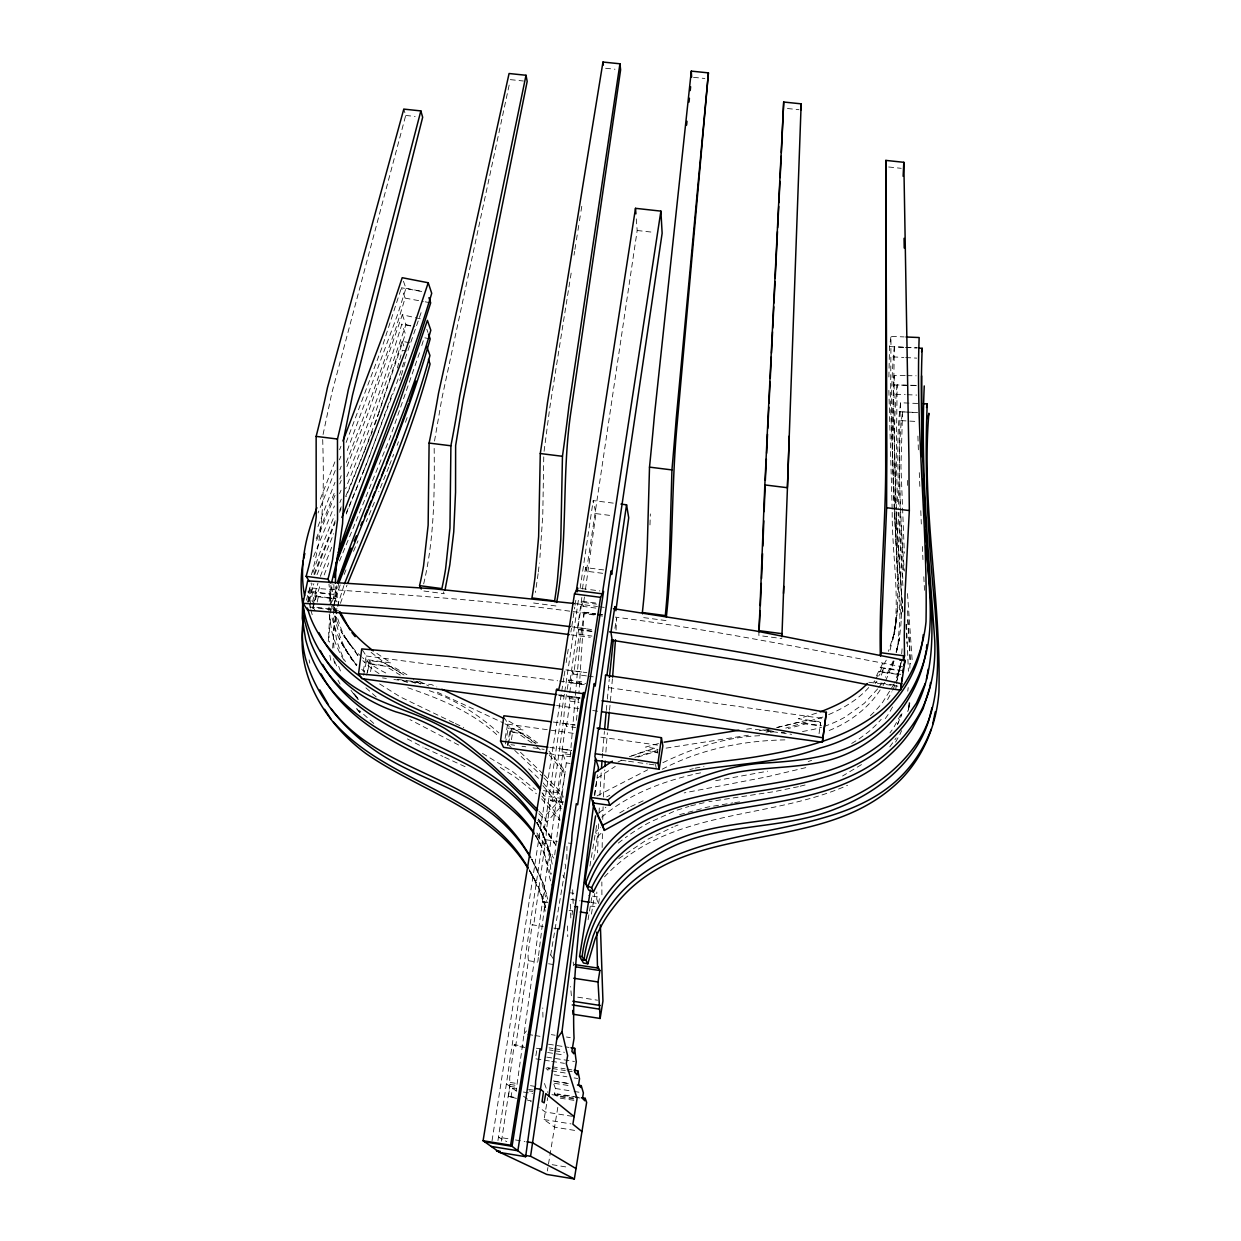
<?xml version="1.0" encoding="UTF-8"?>
<svg xmlns="http://www.w3.org/2000/svg" width="1241" height="1241" viewBox="0 0 1241 1241"><rect width="100%" height="100%" fill="white"/><g stroke="black" fill="none" stroke-linecap="round" stroke-linejoin="round"><path stroke-width="0.75" stroke-dasharray="5 3.75" d="M583.984 612.216L595.478 613.737M581.858 597.417L569.821 682.659L584.325 684.644M890.123 650.005L896.685 620.562L897.879 591.321L890.557 405.729L891.007 336.373L904.146 336.916M594.113 614.978A683.729 375.092 12.2 0 0 583.984 613.721L578.942 692.943M758.903 630.63L758.887 635.516L781.861 638.572M905.185 375.62L894.234 375.418C889.068 456.331 895.506 537.756 901.23 618.561M894.234 375.418L893.861 421.18L895.909 505.227M543.76 456.859L542.782 514.922L539.928 557.488M888.882 376.985L889.533 346.596L891.007 336.373M332.65 648.081L334.155 628.086L336.683 616.172M333.55 614.124L333.689 608.617M328.229 641.566L330.866 616.219M328.927 610.758L329.02 607.051M916.51 385.672L897.15 384.943L896.25 458.239L897.631 504.777M602.738 819.448L603.11 806.805M897.15 384.943C892.512 426.097 895.273 467.841 895.909 509.182M333.845 584.558L334.263 601.932M903.619 347.356L894.342 346.875C888.68 400.781 893.194 455.245 894.528 509.291M894.342 346.875L893.241 413.237L896.436 510.454M649.974 524.927L650.346 513.914M917.735 403.48L900.609 402.751C895.986 437.639 898.437 473.162 898.686 508.283M900.609 402.751C897.957 458.86 899.896 515.108 904.379 571.077M603.452 796.97L604.755 769.823M598.627 823.838L598.488 827.468A634.694 52.758 -82.9 0 0 597.604 852.769M599.077 812.979L599.31 807.55M917.595 412.648L902.533 411.841C897.941 443.797 899.849 476.373 900.051 508.577M902.533 411.841L900.95 466.647L904.348 553.238M616.063 630.04L616.529 618.049L614.621 630.381M909.87 668.232L909.886 648.671L907.497 609.579M599.884 795.388L601.264 771.561M334.387 605.422L336.544 585.783M307.861 601.761L309.94 584.914M570.208 756.358L580.199 639.332L583.984 613.721M602.226 757.848L602.583 753.287M901.68 653.774L902.098 648.36M602.692 751.767L604.414 731.476M897.817 607.051L894.745 631.653L888.432 651.354M612.433 678.765L610.432 700.793M577.298 711.496L578.647 696.434M606.306 710.395L607.19 700.932M607.361 699.04L609.238 679.385M576.476 720.276L577.127 713.249M572.054 914.912L572.427 911.096M609.533 710.224L610.076 704.562M329.811 615.055L328.679 633.391L329.501 642.186M538.33 571.915L539.385 562.995M776.54 727.676L805.952 720.416L820.611 722.433L820.208 725.923L805.626 723.922L788.237 728.529M909.25 702.422L907.698 711.326M897.957 644.808L899.958 617.661L894.59 511.214M896.297 651.975C908.505 606.322 895.428 558.745 896.514 512.393M537.865 961.325L538.33 957.478M538.563 955.554L545.14 901.757L542.457 901.773L516.132 1090.87M334.108 605.298L338.56 584.061M907.76 691.159L908.21 687.576M329.16 601.497L332.169 583.922M895.785 689.112L896.266 685.42M896.498 683.574L898.593 670.559L883.902 668.279L878.675 676.004M897.398 679.835L898.593 670.559M586.435 675.895L573.683 674.158L579.175 634.353L577.903 627.744L581.889 602.211L596.549 604.15M555.828 845.742A710.535 62.733 -82.1 0 1 566.284 762.905L561.987 751.86L565.632 723.689L566.532 726.295L575.638 727.567M569.759 692.618L572.659 670.776L585.473 672.513M538.113 573.699L535.429 592.453M566.532 726.295L570.007 701.149L569.278 696.263L580.261 697.768M595.851 608.09L583.115 606.399L584.418 596.921M585.473 589.351L595.944 513.619L593.198 500.588L613.581 503.163M819.06 733.679L820.611 722.433M516.442 1098.425L508.469 1096.299L509.896 1086.356L506.406 1083.843L517.745 1085.642M544.085 451.321L549.763 407.87L570.069 279.97M497.951 1140.572L564.453 693.735M564.748 691.811L578.694 598.115M580.105 588.544L593.198 500.588M501.519 1141.131L510.253 1082.447L509.725 1080.104A10.673 1.334 -80.8 0 1 509.694 1078.91A11.898 1.489 -80.8 0 1 509.787 1076.878L514.239 1044.736L523.485 1046.194M524.865 1047.482L515.682 1046.039L528.402 960.705L528.061 957.075A18.351 2.311 -81.3 0 1 528.092 954.841L528.108 954.236A13.139 1.66 -81.3 0 1 528.309 951.49L532.156 924.793L543.186 926.453M563.476 801.826L550.647 799.995L546.521 829.562A16.164 2.048 -81.7 0 0 546.288 832.54A18.227 2.311 -81.7 0 0 546.18 836.387L533.708 925.057L532.156 924.793M563.088 802.741L552.167 801.174L563.802 718.818A23.874 3.009 -82.1 0 1 564.19 712.706L564.5 709.542A33.507 4.219 -82.1 0 1 565.151 703.88L565.803 699.024A67.666 8.377 -82.1 0 1 566.439 694.572M602.676 573.326L586.435 571.201L637.191 230.5L636.199 217.563M492.056 1140.681L563.786 677.912M564.081 675.988L564.981 670.249M566.16 662.601L568.238 649.214M570.907 632.01L571.496 628.179M571.791 626.271L574.754 607.144M575.048 605.236L575.948 599.496M567.246 689.282L568.704 680.021L585.1 682.255M570.379 278.062L571.294 272.337M574.009 255.15L574.63 251.334M574.924 249.425L576.134 241.793M576.445 239.885L577.654 232.253M577.965 230.345L579.175 222.697M579.469 220.789L580.679 213.157M580.99 211.249L581.905 205.525M657.28 753.163L657.885 749.409L653.03 748.742L629.947 756.56M330.897 585.287L330.184 604.708M603.762 569.945L585.628 567.587L583.968 578.011A51.719 6.391 -82.5 0 0 583.41 581.858L582.696 587.272A27.612 3.459 -82.6 0 0 582.479 589.196M573.761 1098.968L557.193 1096.33L557.581 1093.926L579.671 1097.447M588.079 919.721L590.592 904.456M590.902 902.595L591.848 896.824M547.359 1170.977L547.917 1167.533M548.491 1164.089L557.845 1107.112M591.445 914.105L594.827 893.427M594.268 795.326L596.797 780.108M589.925 866.109L595.509 832.277M595.82 830.4L597.076 822.892M557.193 1096.33L554.51 1093.957L555.425 1088.481L553.858 1084.231M593.601 859.548L597.355 836.729L595.587 831.858L600.644 827.235M598.581 903.603L599.636 897.165L588.575 895.537M550.678 955.136L565.741 865.629L564.36 862.65M307.985 602.381L311.956 583.549M542.007 792.782L544.054 795.915L560.746 798.304L558.497 792.797L562.747 767.869L549.034 751.177M538.858 813.708L546.723 822.054L562.825 804.525L560.606 799.142L564.95 773.655L562.747 767.869M574.645 1130.396L554.541 1127.154L544.039 1119.553L547.746 1097.665M510.904 1097.54L512.517 1088.264L516.209 1088.853M536.732 1050.77L535.336 1058.759L542.612 1059.907M900.811 662.741L897.103 679.106M511.385 739.714L512.704 732.33L511.168 728.917L515.946 729.584L535.135 743.25M893.039 639.472L896.421 617.522L894.032 634.896C899.989 593.803 891.798 552.276 892.217 510.982M505.103 738.426L507.662 724.17L505.382 719.128M505.366 743.933L508.236 727.893L523.454 730.018L507.662 720.385M507.321 745.624L509.849 731.461L508.236 727.893M508.515 743.762L511.168 728.917M899.198 671.831L901.804 659.855M434.505 441.051L441.92 398.283L509.927 81.534M900.842 663.47L896.576 680.921M363.613 675.275L366.716 659.607L390.962 662.927L376.209 652.968M366.684 675.104L369.57 660.6L383.562 662.508L403.108 674.235M367.507 672.219L369.229 663.563L366.716 659.607M370.532 671.598L371.959 664.385L369.57 660.6M363.225 671.055L366.219 655.977L361.751 648.903M909.839 703.026L908.195 710.674L909.715 703.492M336.885 608.23L333.271 630.614L333.953 648.779M330.013 613.302L331.425 606.415M876.503 675.756L884.244 660.429M313.027 605.034L315.602 592.593L329.253 594.113L332.759 601.606M313.166 607.857L314.221 602.769M314.562 601.063L315.617 595.975L312.794 591.647L333.115 594.361L336.621 601.807M317.2 602.071L318.301 596.766L315.602 592.593M309.645 601.016L312.344 588.079L310.467 585.194M309.971 605.282L312.794 591.647M881.312 675.166L883.902 668.279M899.57 637.672L896.39 652.068L899.198 639.58M894.621 632.181L894.916 630.831M896.374 652.239L898.298 643.552M423.677 583.875C434.319 538.935 434.676 492.429 434.148 446.512M323.063 434.521L331.921 392.652L405.714 115.444L403.79 109.099M896.297 651.556L899.027 640.387M306.403 600.256L311.181 582.913M312.344 602.102L317.944 583.161M907.993 711.093L908.707 708.425M308.202 601.792L313.833 583.704M312.794 608.679L314.283 603.359M401.386 375.309L405.9 359.409M337.397 606.399L343.912 585.519M397.322 368.05L402.379 350.241L409.887 351.653M332.479 601.249L337.319 584.945M900.857 664.866L894.885 682.209M311.382 574.707C324.522 530.496 323.994 483.897 322.66 438.259M409.623 342.78L402.053 341.259L378.862 412.431M421.071 312.701L393.847 391.303M400.859 289.525L381.918 347.759L345.665 443.72M421.692 291.495L401.401 287.757L405.124 298.119L395.972 327.826L371.788 395.77L345.991 463.265M399.788 380.599L400.89 377.062M419.536 352.77L390.015 437.701L355.609 522.275M421.785 345.525L424.019 338.297M410.74 325.98L401.82 324.165C386.06 376.364 367.414 427.695 346.223 477.925M896.08 652.208L897.196 648.671M885.609 680.89L893.954 660.957M312.949 572.427L323.808 541.433L334.775 514.875M403.449 281.226L405.947 288.284L397.756 314.113L346.782 451.786M892.31 666.2L894.342 659.917M420.234 318.766L402.317 314.749L367.6 414.401L346.286 468.183M402.317 314.749L405.962 324.646L371.664 423.383L345.587 488.768M314.609 574.661L335.179 522.694M897.646 724.061L901.711 714.258M315.261 599.822L320.83 583.503M317.96 526.525L334.977 482.315M391.877 394.7L368.298 459.62L349.186 506.018M900.671 717.376L901.959 713.715M340.174 584.883L332.324 609.347L331.595 606.151M340.406 603.359L346.984 585.147M405.466 422.297L407.343 417.038M316.191 538.734L334.93 491.405M374.953 424.375L405.435 333.86L401.82 324.165M313.911 574.211L335.21 520.77M320.349 576.351L332.278 545.714M364.963 449.49L378.241 414.199M316.579 540.409L335.396 494.368M364.73 468.245L393.164 393.102M339.491 561.041L354.848 524.028M388.79 467.035L378.738 491.808M389.472 465.22L393.645 454.377M397.104 445.333L398.501 441.718M339.832 469.75L341.228 466.151M334.884 461.9L319.744 500.573M339.6 449.723L340.949 446.248M317.013 574.661L333.72 533.661M324.149 574.955L328.803 562.964M313.539 556.573L334.434 505.971M372.409 431.434L346.115 496.633M339.786 479.104L341.166 475.598M335.256 470.479L318.037 512.967M339.46 459.822L340.856 456.269M344.176 574.459L346.999 567.308M364.016 470.029L346.239 514.022M364.296 451.259L345.727 496.338M339.848 502.605L341.275 499.146M374.379 502.341L366.25 521.608M892.698 690.306L895.288 684.055M339.755 483.897L341.213 480.407M339.584 493.701L341.058 490.195M339.569 512.254L341.027 508.779M893.163 660.972L885.391 677.276M353.514 551.345L358.013 540.859M346.208 512.936L348.442 507.74M339.708 510.299L341.213 506.809M899.849 734.625L901.618 730.623M900.718 714.707L893.194 728.529M897.46 724.465L898.608 721.921M886.276 660.134L876.146 678.331M883.096 685.575L884.771 682.441M894.234 683.775L882.599 702.375A119.214 113.443 1.1 0 1 868.948 716.972M887.563 699.614L891.845 691.857M895.568 742.118L898.143 737.619M892.589 706.982L888.928 713.342A115.397 110.092 2 0 1 883.452 721.005M878.721 687.576L881.637 683.217M880.21 689.887C871.275 703.787 858.477 714.863 844.314 723.208A113.474 107.936 0.9 0 1 827.297 731.197M889.797 746.834L896.219 737.914M889.952 732.857L892.124 729.972M875.107 683.527L876.922 681.247M524.136 1033.846L526.432 1030.961M877.651 688.895L864.263 703.352L845.338 716.91A114.761 109.053 0.8 0 1 824.769 726.187M874.874 680.751L873.788 681.961L894.885 685.156M546.723 822.054L544.318 816.857L560.606 799.142M868.762 687.514C857.205 700.389 841.894 709.263 825.994 715.7M604.538 876.844C668.325 807.798 768.241 820.549 847.556 785.289M597.355 836.729L603.607 831.02M601.683 817.245C627.806 794.798 660.832 782.125 693.998 774.275M598.503 813.382L605.903 807.239M618.825 858.586L647.15 839.552L672.994 827.033M859.051 738.953L868.235 732.05A116.67 111.209 1.8 0 0 881.203 719.33M861.487 764.596L842.561 776.013M597.107 778.2L615.257 766.411M619.724 812.902L629.032 807.503M851.683 743.452L856.104 740.753M597.045 795.884L647.616 769.839M606.663 796.97L609.796 795.233M630.676 806.634L645.32 799.809M618.002 762.005L621.229 760.438M662.88 762.672C693.517 747.873 726.326 736.797 760.593 735.68M662.26 769.203C700.141 749.331 742.351 740.66 784.901 739.884M629.404 756.731L646.344 750.557L657.839 752.155M673.677 811.521L649.726 822.302A209.946 207.774 48.4 0 0 625.309 837.722M674.778 826.258L678.051 825.017M637.874 757.072L653.681 752.062L656.892 752.511M634.88 757.305L657.203 750.309M822.861 717.05L785.77 728.079M816.578 713.125L798.397 718.772L821.992 722.014M808.201 761.509L811.645 760.392M677.121 810.14L688.988 806.417M679.649 814.623L707.649 807.084L732.81 802.88M805.797 767.636L767.512 776.711L684.194 792.906M689.825 769.56L693.316 768.66M798.397 786.67L774.291 791.618L708.906 801.67M800.212 786.205L805.611 784.855M658.521 743.545L645.615 747.082L657.621 748.773M690.694 805.89L707.122 801.981M777.44 727.319L798.118 722.433L821.558 725.644M666.076 748.137L748.354 735.215M770.49 732.299L773.422 731.725M695.053 768.21L703.988 766.442M695.72 773.826L702.794 772.429M802.477 731.538L813.46 729.413A114.761 109.053 0.8 0 0 821.573 727.226M715.654 780.698L767.636 771.188M770.537 728.855L764.596 729.956L773.841 731.259M759.383 730.685L768.241 729.134M766.116 732.159L771.437 731.244M734.672 802.617L742.134 801.546M746.648 729.181L750.495 728.638L791.649 734.315M907.016 375.651L916.153 375.806M892.76 384.958L915.998 385.362M895.661 394.281L905.232 394.638M907.155 394.7L916.727 395.072M889.533 346.596L904.379 347.216M906.24 347.294L917.378 347.759M899.12 411.733L916.06 412.462M905.48 347.449L916.618 348.023M892.837 356.881L903.867 357.455M905.697 357.548L916.711 358.122M901.044 420.637L915.936 421.444M605.608 68.271L614.978 69.232M693.517 77.33L704.872 78.493M510.33 79.641L523.438 81.006M787.415 108.51L798.987 109.72M405.714 115.444L415.13 116.452M888.696 166.992L901.214 168.326M637.191 230.5L654.457 232.424M569.743 611.161C484.316 599.744 398.175 594.656 312.344 588.079M576.196 603.746L597.464 606.508M573.249 611.611L599.481 614.993M595.944 513.619L610.51 515.48M571.015 634.803L590.313 637.3M577.903 627.744L591.74 629.559M581.424 588.513L588.808 589.491M590.654 589.723L599.899 590.949M581.967 601.202L596.409 603.11M599.248 606.74L604.584 607.438M533.63 603.002L556.139 605.996L554.618 600.908M665.998 620.578L643.21 617.553L642.357 612.527M423.926 591.026L444.231 593.725L441.874 588.606M597.402 613.985L603.142 614.76M583.968 612.402L595.463 613.923M597.371 614.186L603.126 614.947M903.479 667.006C807.72 649.027 712.039 629.59 615.288 617.118M880.164 667.487L901.773 670.388M578.322 629.249L592.965 631.204M578.244 629.73L592.903 631.7M315.617 595.975L335.815 598.689M879.357 671.474L900.826 674.344M318.301 596.766L332.076 598.612M883.034 672.405L897.677 674.359M579.175 634.353L591.926 636.075M336.838 613.799L334.015 609.347L312.654 606.818L315.369 610.898M309.614 606.989L338.7 610.913M868.793 682.24L897.895 686.164M588.25 676.143L593.725 676.888M576.181 682.379L585.69 683.667M576.445 683.217L584.046 684.256M366.219 655.977L510.935 675.088A757.088 138.48 9.1 0 1 557.674 680.766M821.744 718.322L671.614 696.992A757.088 138.48 9.1 0 0 606.632 687.343M369.229 663.563L393.319 666.867L409.08 675.957M371.959 664.385L385.858 666.293L400.269 675.12M569.355 696.527L580.338 698.031M558.822 695.581L579.578 698.45M569.107 698.419L578.244 699.676M570.007 701.149L579.097 702.406M397.337 679.339L418.403 682.24L413.237 679.618M781.287 732.283L785.026 732.795M382.538 677.896L386.323 678.408M393.893 679.463L431.744 684.675L436.816 686.956M556.573 705.524L579.547 708.689M592.733 710.519L599.946 711.512M563.755 723.425L574.785 724.961M507.662 724.17L574.366 733.478M600.815 737.17L657.528 745.081M509.849 731.461L524.974 733.571L537.555 742.94M512.704 732.33L517.45 732.997L532.172 743.142M562.251 749.114L571.387 750.402M562.328 749.331L571.465 750.619M510.92 744.709L514.612 745.236M522.011 746.275L525.703 746.787M533.087 747.827L544.178 749.393M561.987 751.86L571.124 753.147M621.074 760.206L626.689 760.997M628.551 761.26L636.044 762.315M637.905 762.579L647.259 763.882M649.136 764.146L656.613 765.201M570.084 754.621L562.809 753.597L542.457 901.773L547.901 902.595M549.236 753.768L570.395 756.762M566.284 762.905L570.069 763.432M543.48 790.657L558.497 792.797M546.412 839.831L557.349 841.429M568.285 843.011L571.93 843.554M570.146 892.806L573.838 893.349M570.922 899.492L580.136 900.857M591.197 902.502L596.735 903.324M591.243 906.163L594.858 906.706M569.076 910.336L572.784 910.878M553.827 928.082L559.303 928.92M528.402 960.705L537.555 962.101M548.538 963.776L554.029 964.614M577.732 997.159L597.542 1000.215M551.314 1034.637L555.099 1035.227M566.47 1037.011L570.271 1037.6M527.782 1034.405L533.227 1035.258M535.042 1035.552L540.502 1036.406M548.413 1044.193L569.076 1047.435M549.096 1047.885L552.897 1048.474M554.805 1048.769L562.39 1049.964M549.375 1049.933L553.145 1050.522M555.022 1050.817L564.422 1052.29M536.422 1048.226L540.114 1048.8M547.638 1052.477L563.988 1055.052M546.738 1057.13L574.459 1061.489M544.427 1060.186L549.887 1061.055M551.718 1061.334L564.453 1063.351M552.307 1066.826L565.074 1068.842M566.889 1069.122L572.365 1069.99M546.893 1067.663L550.585 1068.253M552.431 1068.548L565.384 1070.595M567.23 1070.89L572.784 1071.759M551.64 1070.843L566.237 1073.139M554.339 1074.784L566.935 1076.785M574.133 1077.917L577.717 1078.491M553.315 1080.942L569.526 1083.517M554.743 1081.438L569.883 1083.843M554.432 1083.3L569.588 1085.704M555.425 1088.481L572.194 1091.149M574.056 1091.444L579.656 1092.328M510.253 1082.447L517.621 1083.626M530.496 1085.673L536.003 1086.558M509.896 1086.356L517.357 1087.55M528.542 1089.334L534.142 1090.234M554.51 1093.957L573.171 1096.92M575.033 1097.215L580.633 1098.114M529.131 1090.917L532.823 1091.506M551.95 1094.655L573.497 1098.099M523.392 1092.033L532.498 1093.492M573.9 1100.333L559.334 1098.006L557.581 1093.926M508.469 1096.299L515.93 1097.494M527.534 1100.209L531.226 1100.798M572.318 1116.326L545.326 1111.998L539.075 1107.468M544.039 1119.553L571.062 1123.896M507.926 1138.726L498.463 1137.19L506.793 1141.673M515.511 1139.952L524.99 1141.503M552.152 1164.678L568.673 1167.378M405.124 298.119L423.383 301.501M425.213 301.827L430.689 302.851M405.947 288.284L422.514 291.511M424.872 337.831L430.177 338.917M405.962 324.646L414.835 326.647M407.513 682.519L400.517 679.727M407.793 687.747C439.95 698.699 472.076 711.869 497.393 735.23M429.277 690.679C455.245 699.583 478.53 714.676 498.851 732.966M437.297 692.199L503.458 722.976M444.681 757.258L467.5 767.807M453.679 722.774L400.114 696.806L379.358 683.76M455.354 723.55L463.762 727.49M424.81 747.966L442.913 756.452M420.668 684.039L413.998 680.549M418.822 681.076L428.843 686.025M458.627 745.034L409.918 719.609M415.332 683.295L410.321 680.673M385.734 672.963L379.513 669.737A112.326 105.283 -22.5 0 1 362.465 657.606M407.343 738.907L423.165 747.191M505.009 723.798L526.293 736.332L536.034 743.421M404.008 675.026L386.494 664.23L369.384 651.06M482.439 753.38L512.688 771.654L535.445 789.726M500.247 767.434L515.341 777.13L536.391 793.759M512.517 1088.264L517.202 1091.646M523.454 1096.175L531.257 1101.822M550.647 799.995L552.167 801.174M376.209 696.961L365.366 687.359M373.789 723.441L359.409 710.519M536.515 746.586L540.719 750.169M507.507 744.073L513.278 749.13M514.239 1044.736L515.682 1046.039M528.65 768.8L541.867 781.566M520.46 752.31L542.813 773.593M514.72 750.386L542.503 776.54M546.024 1068.33L547.995 1070.254L548.662 1066.236L549.375 1069.246M361.705 669.24L364.078 671.583M544.194 774.958L561.646 793.03L563.305 797.11M543.868 777.89L562.53 797.094M541.774 796.102L551.904 807.72L560.141 820.053M541.619 798.816L559.582 820.611M549.251 755.024L564.95 773.655M543.186 782.962L553.812 795.621L561.072 806.526M542.922 785.631L561.335 808.527M539.013 811.242L544.318 816.857M536.919 835.022L553.796 858.183M353.669 693.238L359.316 699.846M357.951 699.412L353.732 693.998M356.725 708.797L361.178 714.025L355.112 706.75M357.889 655.45L341.725 632.429L334.341 615.908M356.431 665.362L344.036 646.639L352.134 659.638L344.331 647.895L339.103 638.184M347.589 641.411L351.684 646.949L343.741 635.687L354.554 649.865A112.326 105.283 -22.5 0 0 361.084 656.365M357.827 655.357L341.725 632.429M538.625 819.618L554.727 843.368M536.903 832.99L552.664 855.297M350.97 690.291L354.724 695.441M536.422 822.488L541.728 831.268L537.151 823L539.509 827.282M550.725 954.903L552.943 958.362M529.612 870.903L538.284 886.663L546.18 909.188A127.745 123.371 -48.2 0 0 542.798 897.832L538.284 886.663L529.612 870.437M537.834 870.701L531.582 858.989L542.813 882.429L547.731 899.229M535.29 835.534L539.959 843.43L535.709 835.488C545.947 850.566 546.459 869.445 552.121 885.888M555.58 845.012L552.043 838.699A206.797 198.482 -49.1 0 0 537.834 818.408M529.069 869.476L535.274 880.645L530.171 871.306L540.487 893.753A129.126 124.643 -47.9 0 1 545.342 911.902M531.939 859.486L532.482 860.478M337.94 680.115L340.081 684.101M531.846 859.532L540.487 878.132L546.955 901.928M346.286 639.487L341.632 630.242L337.071 616.622M542.162 832.292L540.673 829.066L544.566 837.877L542.162 832.292L549.049 853.746L551.299 874.16M562.933 875.138L564.407 878.287M544.147 852.614L550.57 874.703M539.866 843.228L544.551 853.498M340.468 670.962L337.971 664.524M334.605 661.313L337.521 667.86M542.829 793.154L544.054 795.915M334.015 609.347L331.487 602.583M568.704 680.021L569.821 682.659M597.976 902.176L596.766 899.337A634.694 52.758 -82.9 0 1 596.812 892.031M402.053 341.259L403.837 345.944M544.458 1083.486L547.715 1092.328M335.551 610.494L334.263 606.88M426.811 329.253L427.928 332.479M542.813 882.429L546.598 894.172M572.659 670.776L573.683 674.158M581.889 602.211L583.115 606.399M310.808 609.889L312.406 615.396M331.425 602.397L329.253 594.113M332.092 618.002L335.008 628.148A116.701 109.58 -22.6 0 0 356.943 664.555M551.361 858.431L546.133 841.119L537.074 822.271L548.491 847.556L552.245 864.17M338.902 606.182L335.52 586.729M585.628 567.587L586.435 571.201M655.496 764.425L656.132 767.652M331.673 586.776L333.115 594.361M333.658 658.537L334.868 664.974M329.858 655.357L330.773 660.243M309.273 601.559L308.063 591.274M309.583 603.235L310.498 608.23M335.303 608.571L335.83 611.891M331.176 604.553L328.958 584.061M571.372 995.763L570.596 986.486M907.497 593.57L912.352 662.834M907.543 619.755L910.599 663.997M906.504 624.254L908.396 671.272M333.457 617.801L336.264 638.122A112.947 106.307 -23.3 0 0 345.401 661.624M329.206 614.155L331.75 631.297A114.156 107.331 -23.2 0 0 343.912 660.088M905.977 624.456L906.907 643.427M902.796 612.108L896.018 511.09M902.89 585.535L898.05 512.44M903.495 570.24L900.221 512.285M902.812 578.492L898.856 512.052M902.843 611.301L896.188 512.766M573.233 962.039L573.513 965.746M334.496 607.361L336.652 625.045L339.538 635.097A115.444 108.525 -22.7 0 0 356.508 665.641M923.8 576.755L924.514 590.297M922.358 546.505L922.947 559.629M918.371 449.8L917.859 434.707M919.286 472.635L919.891 487.853M920.791 510.687L921.318 524.012M892.155 509.058L888.866 390.372M567.478 925.972L567.758 936.691M907.466 480.407L907.481 488.147M379.017 673.599A111.101 104.244 -22.6 0 1 362.775 660.677M618.282 843.12A209.946 207.774 48.4 0 1 623.758 838.869M309.816 663.144A114.529 107.905 -25.5 0 1 309.102 659.886M537.834 820.425A204.532 196.435 -49.4 0 1 554.246 843.384M572.132 626.891A793.216 157.126 9 0 1 588.125 628.939M553.238 722.029A768.458 129.312 9.1 0 1 575.172 724.992M549.856 747.439A768.257 122.781 9.2 0 1 569.96 750.185M565.803 669.876A769.342 142.932 9.1 0 1 586.853 672.669M559.536 681.014A757.088 138.48 9.1 0 1 583.937 684.225M558.605 694.851A769.125 136.386 9.1 0 1 579.64 697.659M570.829 917.968A515.17 50.167 -82.8 0 1 570.364 904.068M605.887 752.124A225.753 21.686 -82.4 0 1 607.376 732.81M601.916 894.777A795.9 62.5 -83.2 0 1 601.854 881.963M602.149 847.51A795.9 62.5 -83.2 0 1 602.443 832.137M566.827 859.361A633.779 60.328 -83 0 1 566.982 846.424M597.619 615.427A683.729 375.092 12.2 0 1 602.878 616.125M573.156 903.479A794.736 71.482 -83.3 0 1 572.597 886.586M594.811 795.248A711.481 54.837 -82.1 0 1 597.464 774.865M554.727 854.847A406.8 41.201 -82 0 1 555.379 849.387M542.953 1017.201A318.751 34.205 -82 0 1 542.782 1007.956M358.385 699.319L353.732 693.502L358.385 699.303"/><path stroke-width="1.5" d="M921.629 375.899L922.125 456.797M444.976 590.266L449.831 564.779L453.741 531.924L455.556 492.227L455.633 445.581L462.94 400.859L527.177 81.394L526.013 75.267L509.074 73.514L438.523 393.226A451.755 135.921 -78.1 0 1 429.107 443.068L428.145 525.16L423.553 565.865A90.438 22.059 -76.8 0 1 419.567 585.643L421.242 589.072M526.013 75.267L459.759 395.817A451.476 127.094 -78.9 0 1 450.902 445.783L449.956 527.983L445.628 568.781A90.345 20.632 -77.7 0 1 441.874 588.606L419.567 585.643M540.285 453.539L538.641 536.531L534.933 577.841A90.779 15.326 -80.4 0 1 531.939 597.914L554.618 600.908A90.826 13.868 -81.2 0 0 557.38 580.804L560.808 539.385L562.452 456.3A455.385 85.753 -82.1 0 0 569.03 405.497L619.942 63.787L602.971 62.05L547.452 402.875A454.935 94.704 -81.3 0 1 540.285 453.539L562.452 456.3M787.43 486.937L801.159 103.841L783.707 102.026L781.38 152.488M924.25 385.951C920.403 470.913 928.935 555.642 934.737 640.294C935.931 668.821 930.564 698.311 914.338 722.278A143.925 137.208 1.9 0 1 890.914 749.533C806.898 828.616 646.794 771.918 591.631 887.718L593.446 892.015C647.973 777.44 806.355 833.549 889.425 755.319A142.374 135.843 2.1 0 0 912.6 728.343L923.071 708.766L929.726 687.638M649.508 467.128L647.166 550.523L644.374 592.221A91.291 8.563 -83.7 0 1 642.357 612.527L665.316 615.567A91.477 7.089 -84.6 0 0 667.084 595.199L669.597 553.424L671.939 469.92A459.604 43.947 -85 0 0 676.221 418.543L708.425 72.878L691.299 71.125L654.379 415.875A458.441 53.115 -84.2 0 1 649.508 467.128L671.939 469.92M918.48 348.116L922.187 348.318C919.379 417.938 924.157 487.573 927.244 557.1C928.888 585.69 932.658 614.59 928.159 643.117C922.559 676.609 904.906 708.115 878.24 729.351C845.199 757.444 800.321 760.981 758.949 763.417C702.189 768.737 651.928 799.126 602.63 825.281L604.367 830.384C644.281 808.31 685.063 786.298 729.212 773.95C763.153 766.023 798.816 769.203 832.354 759.228C881.126 744.522 918.511 700.389 926.22 650.206M781.923 636.773L783.738 586.31M783.707 102.026L767.279 433.295A462.536 8.377 -87.2 0 1 764.828 484.921L759.895 610.091A92.02 1.35 -87.1 0 1 758.903 630.63L782.063 633.701M763.82 520.863L762.874 546.056M764.161 511.587L765.092 485.991M783.521 593.415L787.446 487.729A464.46 1.07 -87.9 0 1 789.292 435.963M923.428 403.713L927.244 403.883C924.142 472.65 928.454 541.51 935.14 609.952C937.498 644.281 940.631 679.711 930.967 713.265A118.655 113.443 4.9 0 1 917.363 742.428C895.475 775.175 860.23 796.846 823.093 808.31C775.485 823.993 723.348 819.851 676.872 839.521A182.349 180.441 48.6 0 0 640.759 860.323C609.626 883.111 586.481 917.813 582.138 956.609L584.046 960.084L581.502 959.805L579.563 956.33L590.437 890.231M762.563 553.688L761.555 578.461M800.926 109.922L801.159 103.841M761.338 583.456L760.345 605.515M766.628 453.275L767.512 434.164M766.349 459.046L765.34 480.283M760.097 610.665L759.058 631.917M767.791 428.378L768.846 407.157M769.032 403.294L770.072 382.073M770.273 378.21L771.313 356.989M771.499 353.127L772.554 331.905M772.74 328.058L773.779 306.822M773.965 302.975L775.02 281.754M775.206 277.891L777.486 231.586M777.673 227.724L778.727 206.502M778.914 202.64L779.953 181.419M780.139 177.572L781.194 156.335M909.327 510.563A468.788 47.763 89.2 0 1 908.955 458.72L903.82 162.307L885.857 160.399L886.865 456.021A466.135 37.959 90 0 0 886.632 507.724L881.312 632.072A92.796 6.081 89.7 0 0 881.281 652.782L880.645 655.915M604.941 766.426L605.282 761.152M615.489 639.736L612.589 677.183M601.497 768.195L602.009 760.842M302.773 598.72L302.277 618.282L305.581 639.255A140.838 132.415 -23.2 0 0 318.053 670.466C365.878 753.132 480.919 755.459 533.785 832.261M303.393 616.296L302.401 627.915A115.739 108.929 -25.4 0 0 305.503 658.335C315.819 695.922 342.314 727.66 373.913 749.688C412.493 777.114 461.016 787.213 497.331 818.114A177.634 170.575 -49.5 0 1 524.198 847.587L530.667 857.562M604.584 729.553L606.135 712.287M609.409 677.539L613.302 639.906M609.347 712.117L607.764 728.188M666.339 616.994C673.46 552.664 671.117 487.791 677.198 423.414L708.425 72.878M600.365 924.948L602.94 1001.037L600.148 1018.458L573.078 1014.254L572.721 1010.422M686.583 125.124L686.987 121.292M689.003 102.088L689.407 98.256M690.213 90.562L690.616 86.73M885.857 160.399L885.686 460.52C886.012 525.626 879.016 590.545 880.319 655.682M334.387 577.468L337.754 558.574L341.973 544.628L368.934 476.916L410.864 364.683L430.689 302.851L428.952 297.685M926.438 648.345L926.887 644.622M303.3 560.606C294.412 607.826 313.446 659.902 353.995 686.862C381.98 705.322 415.751 711.714 444.681 728.358C479.631 750.495 509.105 780.201 537.694 809.846M303.393 625.185C295.436 675.911 326.476 724.465 365.986 753.566C419.939 791.2 491.11 808.62 527.642 867.769M581.967 1131.575L572.877 1124.191L577.096 1098.673L566.268 1063.63L567.633 1055.626L562.018 1031.659L577.53 906.582L575.188 906.659L548.863 1096.098M601.745 711.76L822.333 742.227L826.382 712.318L691.997 688.321A769.342 142.932 9.1 0 0 605.422 675.228M826.382 712.318L822.333 742.227M611.441 640.17L751.72 662.198L885.438 688.103L900.516 690.136L901.199 684.799M901.649 681.247L902.114 677.679M902.796 672.343L903.246 668.775M613.473 608.648L755.149 630.831L905.092 660.398L900.516 690.136M554.665 705.26L361.72 678.61L358.54 673.801L361.751 648.903L449.211 656.489L520.212 664.214A769.342 142.932 9.1 0 1 561.987 669.38M547.467 753.52L503.52 747.33L500.526 741.094L503.862 715.778A768.458 129.312 9.1 0 1 551.392 721.781M598.55 728.265L594.873 756.483L598.457 767.45A711.481 54.837 -82.1 0 0 597.96 771.157M605.624 675.259L599.543 729.056M903.82 162.307L903.122 176.284M595.168 760.237L659.157 769.249L657.994 763.215L661.422 737.697A768.458 129.312 9.1 0 0 597.045 728.048M575.188 906.659L595.571 758.22M606.989 674.825L611.953 638.758L610.96 632.165L614.884 606.57L615.552 609.347M615.877 610.743L628.722 517.792L626.55 504.808L620.981 504.11M923.288 634.632C917.813 690.306 872.826 734.207 820.084 748.044C752.03 774.074 668.604 756.467 609.781 805.331L592.996 802.927L591.104 797.467L595.261 772.476L612.402 761.183M581.502 1097.742L585.194 1098.316L586.652 1102.365L574.35 1178.95L530.574 1156.271L626.55 504.808M557.473 690.461L557.302 689.22A7.291 0.962 -82.2 0 0 556.418 689.98L483.09 1140.743L499.828 1152.486L525.641 1156.705L535.554 1084.215A10.688 1.21 -81 0 1 535.538 1083.005A11.914 1.334 -81 0 1 535.647 1080.989L540.114 1048.8L541.402 1050.088L553.765 960.999A18.367 2.094 -81.4 0 1 553.827 958.75L553.858 958.145A13.155 1.505 -81.4 0 1 554.075 955.399L557.907 928.656L559.303 928.92L571.76 840.11A18.258 2.094 -81.8 0 1 571.915 836.263A16.18 1.861 -81.8 0 1 572.163 833.269L576.289 803.672L577.654 804.835L589.258 722.355A23.905 2.73 -82.1 0 1 589.708 716.243L590.018 713.063A33.554 3.816 -82.2 0 1 590.685 707.401L591.337 702.546A67.759 7.57 -82.2 0 1 591.973 698.078L594.206 683.512L595.199 686.133L607.268 599.186A11.479 1.303 -82.5 0 1 607.47 596.471L607.609 595.013A27.659 3.118 -82.5 0 1 608.106 590.607L608.819 585.194A51.781 5.786 -82.5 0 1 609.378 581.346L611.022 570.891L611.689 574.505L662.136 233.277L660.895 211.125L635.501 208.317L576.398 590.437L602.35 593.85L660.895 211.125M491.157 1146.42L517.869 1150.764L603.591 591.43L600.566 597.355L588.591 675.445A37.726 4.545 -82.3 0 1 583.363 698.962L512.037 1146.312L484.657 1141.86M556.682 602.459C568.409 538.997 561.382 474.062 571.124 410.476L620.609 69.822L619.942 63.787M577.127 591.848L577.717 588.032L574.474 593.912L562.375 671.877A37.664 5.026 -82.3 0 1 558.822 689.112M659.157 769.249L662.865 745.825L661.422 737.697M337.707 554.696L335.923 565.88L335.427 583.286M525.641 1156.705L510.625 1145.226L582.944 693.626A7.306 0.869 -82.2 0 1 583.766 692.85L583.363 698.962M585.194 1098.316L584.806 1100.736L582.494 1098.409L583.379 1092.933L581.253 1085.642L577.468 1085.037M600.148 1018.458L598.022 981.972L599.868 970.524L597.743 966.382L597.479 968.027L574.738 964.567M574.18 1070.269L577.825 1070.843L577.174 1074.877L574.63 1072.053L576.305 1061.784A466.321 42.613 -82.4 0 1 574.707 1048.319L570.953 1047.73M581.253 1085.642L580.943 1087.504L578.523 1084.944L579.516 1078.77L577.825 1070.843M574.707 1048.319L573.807 1053.78L571.884 1051.453L574.056 1038.19A319.232 29.924 -82 0 1 574.226 988.394A204.067 19.701 -81.8 0 1 580.4 914.834A407.405 36.036 -82 0 1 587.862 850.411A711.481 54.837 -82.1 0 1 593.865 802.648M930.005 685.932L930.564 682.519M604.367 830.384L594.718 809.101L592.857 803.765L593.369 800.709M926.344 545.435C930.098 605.856 945.161 677.415 901.757 728.157A145.244 138.356 1.4 0 1 875.231 752.961C788.547 816.252 632.305 766.085 587.66 887.144L584.589 882.382L595.587 815.911M584.046 960.084C588.343 921.706 611.208 887.362 642.016 864.806A180.364 178.456 49.5 0 1 677.726 844.221C728.451 823.093 785.863 829.283 836.76 808.372C867.955 796.288 896.855 776.245 915.61 748.168A117.383 112.326 5.1 0 0 929.075 719.299L932.007 707.649M921.582 351.653L922.187 348.318M926.438 679.215L928.252 669.101M926.531 407.467L927.244 403.883M927.818 418.543L928.873 413.269C921.086 506.545 941.252 599.17 938.925 692.261C936.179 729.072 919.752 765.061 890.914 788.655C810.435 856.321 680.208 817.866 612.821 908.257A128.893 128.226 46.1 0 0 594.92 939.546L587.831 963.776L583.425 962.985L581.533 959.588L585.985 960.379L587.831 963.776M932.767 723.875L935.295 711.807M303.688 558.807L304.852 553.408M899.849 660.088L903.401 660.553L904.534 655.869A93.277 7.632 88.8 0 1 904.301 635.082L905.046 593.338L909.327 510.563L886.632 507.724M903.882 665.347L905.092 660.398M585.985 960.379L593.167 935.9A130.289 129.622 43.9 0 1 611.255 904.27C690.834 796.908 878.147 866.482 931.277 729.072M338.157 552.881C366.343 465.437 405.574 381.576 431.713 293.31L428.223 282.762L402.193 277.705L384.912 329.873L342.981 441.005M337.412 582.37C366.079 497.563 406.226 416.666 430.813 330.246L427.416 320.38L398.02 406.583L335.706 564.515M309.428 581.471L306.124 576.336A90.097 28.45 -73.3 0 0 310.948 556.883L316.207 517.063L316.145 436.382A447.97 174.578 -74.8 0 0 327.469 387.611L403.79 109.099L420.854 110.914L348.24 390.155A446.977 165.875 -75.6 0 1 337.474 439.035L337.536 519.824L332.541 559.753A89.879 27.038 -74.2 0 1 327.95 579.237L330.323 583.068M331.564 582.665L338.002 555.906L342.563 523.718L344.284 484.766L343.633 438.973L352.491 395.181L422.669 117.243L420.854 110.914M339.103 582.355C370.144 501.519 406.846 422.592 430.177 338.917L428.486 334.093M428.223 282.762L406.583 347.868L341.896 517.481M409.111 402.037L416.03 381.096M337.893 583.286L341.322 573.358M344.486 583.875C374.286 508.298 408.46 434.133 429.944 355.5L426.64 346.177M396.437 437.437L408.475 403.806M384.943 467.299L381.452 476.094M386.292 463.793L395.755 439.205M342.02 571.558L351.187 548.134M925.259 683.496L916.401 703.166L903.401 722.014A146.857 139.768 1.2 0 1 876.58 747.082C788.919 811.087 630.955 760.392 585.752 882.754L587.66 887.144M316.905 507.724C305.86 535.429 298.848 565.958 304.588 595.727M347.682 583.379C377.326 511.121 409.964 439.686 430.069 363.97L428.424 359.409M368.282 507.848L371.214 500.79M372.672 497.269L374.86 491.963M376.333 488.442L379.994 479.631M354.166 541.123L356.4 535.864M360.852 525.362L362.341 521.856M364.575 516.613L367.553 509.601M556.868 1038.95L562.018 1031.659M867.428 683.543C854.413 696.868 837.411 705.369 820.192 711.9M591.104 797.467L608.09 799.887C649.539 763.137 708.704 765.201 760.004 756.126C802.943 748.649 847.882 738.1 882.196 709.635C907.667 687.545 922.621 654.969 926.019 621.694C927.803 527.022 915.625 432.333 919.162 337.536L906.023 336.994M664.121 742.18L738.969 730.266M358.54 673.801L445.922 681.697L516.861 689.608A769.125 136.386 9.1 0 1 556.697 694.603M579.563 956.33L582.138 956.609M429.107 443.068L450.902 445.783M764.828 484.921L787.446 487.729M316.145 436.382L337.474 439.035M574.428 603.529L433.962 588.792L307.659 580.866L302.99 603.25L307.721 610.262C394.964 617.196 482.454 622.78 569.262 634.585M574.474 593.912L600.566 597.355M306.124 576.336L327.95 579.237M881.281 652.782L904.534 655.869M556.418 689.98L582.944 693.626M581.982 901.137L589.351 902.223M580.168 911.98L587.551 913.081M575.576 966.817L599.868 970.524M573.699 978.249L598.022 981.972M572.83 1001.239L600.132 1005.458M572.225 1004.931L599.543 1009.15M534.762 1088.357L540.44 1089.257L543.465 1091.708L542.053 1101.667L544.163 1102.861L545.745 1093.554L574.118 1116.621M526.882 1141.798L532.56 1142.728L576.01 1168.572M483.09 1140.743L510.625 1145.226M500.232 1151.338L496.447 1150.717L546.785 1174.436L574.35 1178.95M524.881 1155.355L530.574 1156.271M822.892 737.821L688.553 713.901A769.125 136.386 9.1 0 0 602.009 700.762M584.589 882.382L585.752 882.754M591.631 887.718L586.698 885.671L588.575 889.983L593.446 892.015M441.889 689.236L504.342 718.648M363.179 678.718C418.295 721.564 500.418 727.366 540.564 788.811M361.783 677.664C337.521 660.491 315.23 637.486 307.427 608.028M373.308 650.889C359.766 640.418 347.03 628.086 339.522 612.465M536.236 810.931C496.493 769.389 452.949 727.769 396.019 711.9C364.637 701.056 335.613 680.657 320.302 650.501M333.364 721.874C388.076 784.095 485.883 792.27 528.17 868.142M331.006 708.487C371.695 762.719 443.937 772.259 494.523 813.165A179.588 172.359 -49.2 0 1 521.67 842.949L529.131 854.46M351.917 632.584L355.143 636.664M534.359 833.952C480.298 761.245 369.678 757.522 322.738 676.919A139.333 131.143 -23.3 0 1 321.093 673.941M324.63 709.309L330.804 718.71M539.944 789.648C483.276 716.352 363.784 720.152 318.937 632.615M534.995 819.029C486.55 742.987 379.234 742.552 326.414 671.164A143.754 134.99 -22.7 0 1 310.219 641.085L304.464 620.329L302.68 599.93M535.398 820.89C486.177 748.618 382.647 747.392 331.068 677.679A142.203 133.687 -22.7 0 1 322.629 664.416M339.6 612.325L341.368 615.133L339.925 611.565M349.978 629.854L341.911 614.962M328.462 704.826L319.837 689.856M592.857 803.765L602.63 825.281M608.09 799.887L609.781 805.331M602.971 62.05L603.359 65.059M635.501 208.317L635.919 213.855M925.212 530.109L926.05 541.603M691.299 71.125L691.625 77.128M922.963 486.72L922.699 479.228M923.878 505.537L924.343 514.953M597.479 968.027L596.735 932.146M903.324 656.923L903.401 660.553M904.068 238.319L904.224 248.014M609.548 631.855A792.704 157.002 9.1 0 1 901.974 683.853M303.145 603.359A793.216 157.126 9 0 1 570.364 626.674M500.526 741.094A768.257 122.781 9.2 0 1 548.01 747.191M595.478 753.783A768.257 122.781 9.2 0 1 657.994 763.215"/></g></svg>
